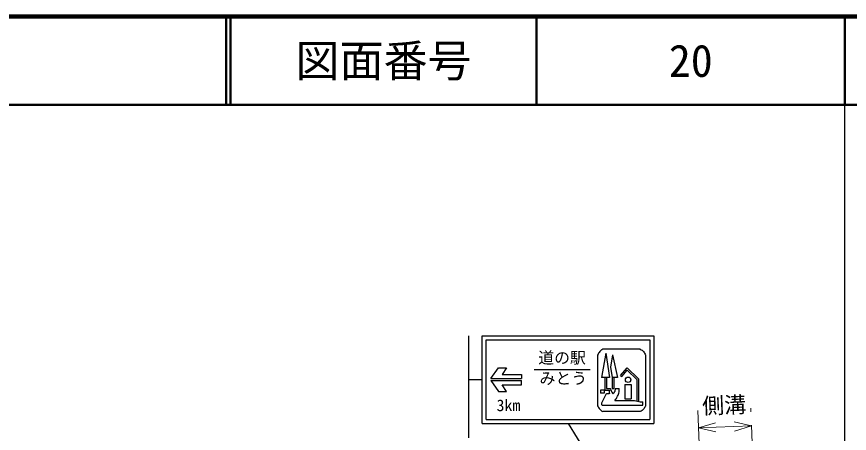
# Model space of a CAD drawing. Units: millimetres, scale not verified. Extents: x 40000 to 680000, y 20000 to 380000.
# Drawn here: x 484963 to 579500, y 332709 to 380000 of the extents above; entities that cross this region are included whole.
import ezdxf
from ezdxf.enums import TextEntityAlignment as Align

# ---------------------------------------------------------------- set-up
doc = ezdxf.new("R2010")
doc.units = ezdxf.units.MM
doc.header["$LTSCALE"] = 1000
doc.linetypes.add('CHAIN', pattern=[18.5, 12, -1.5, 3.5, -1.5])
for name, color, linetype, lineweight in [('S-BMK', 2, 'CHAIN', 13), ('S-STR-HTXT', 7, 'Continuous', 13), ('S-STR-STRC', 7, 'Continuous', 25), ('S-TTL', 2, 'Continuous', 140), ('S-TTL-BAND', 7, 'Continuous', 25), ('S-TTL-LINE', 7, 'Continuous', 50)]:
    doc.layers.add(name, color=color, linetype=linetype, lineweight=lineweight)
doc.layers.add('S-TTL-TXT', color=7, linetype='Continuous')
doc.styles.add('ＭＳ ゴシック', font='')
doc.styles.get('ＭＳ ゴシック').set_extended_font_data('MS Gothic')

msp = doc.modelspace()

# ---------------------------------------------------------------- linework, layer by layer
at = {"layer": 'S-BMK'}
msp.add_line((569620, 303176), (568299, 335564), dxfattribs=at)
at = {"layer": 'S-STR-HTXT'}
for p, q in [((563352, 309626), (562304, 335319)), ((564294, 333917), (562385, 333321)), ((568380, 333566), (566429, 334004)), ((562385, 333321), (568380, 333566)), ((562385, 333321), (564336, 332882)), ((566471, 332970), (568380, 333566))]:
    msp.add_line(p, q, dxfattribs=at)
at = {"layer": 'S-STR-STRC'}
for p, q in [((536303, 332188), (536303, 343790)), ((537815, 333813), (537815, 343790)), ((537815, 343790), (557315, 343790)), ((538268, 334266), (538268, 343336)), ((538268, 343336), (556861, 343336)), ((556861, 343336), (556861, 334266)), ((557315, 343790), (557315, 333813)), ((555754, 342259), (551531, 342259)), ((550922, 341589), (550922, 335844)), ((551837, 341806), (551375, 339028)), ((551837, 341806), (552284, 339028)), ((552625, 341625), (552389, 340214)), ((552625, 341625), (553162, 339028)), ((556363, 341589), (556363, 335844)), ((538805, 338919), (539675, 340137)), ((539675, 340137), (540560, 340137)), ((540560, 340137), (540079, 339390)), ((540079, 339390), (542268, 339390)), ((542268, 339390), (542269, 338920)), ((550059, 339935), (543710, 339935)), ((552389, 340214), (552559, 339028)), ((553537, 339271), (554272, 340127)), ((553675, 339153), (554285, 339864)), ((554272, 340127), (555547, 338913)), ((554285, 339864), (555366, 338835)), ((536303, 338801), (537815, 338801)), ((538805, 338919), (542269, 338920)), ((538805, 338693), (542269, 338694)), ((538805, 338693), (539675, 337475)), ((542269, 338221), (542269, 338691)), ((552284, 339028), (551375, 339028)), ((551738, 339028), (551738, 337621)), ((551919, 339028), (551919, 337803)), ((553162, 339028), (552559, 339028)), ((552572, 339028), (552572, 337803)), ((552754, 339028), (552754, 337803)), ((553537, 339271), (553675, 339153)), ((555366, 338835), (555366, 336377)), ((555547, 338913), (555547, 336333)), ((540560, 337474), (540079, 338222)), ((540079, 338222), (542268, 338221)), ((551647, 337621), (551240, 337621)), ((551240, 337621), (551240, 337259)), ((551647, 337621), (551647, 337259)), ((551738, 337621), (552224, 337621)), ((551919, 337803), (552321, 337803)), ((552282, 337283), (552282, 337570)), ((552572, 337803), (552754, 337803)), ((552906, 337799), (553379, 337799)), ((554005, 338250), (554005, 336618)), ((554005, 338250), (554731, 338250)), ((554731, 338250), (554731, 336618)), ((539675, 337475), (540560, 337474)), ((551647, 337259), (551240, 337259)), ((551884, 337176), (551374, 336124)), ((552229, 337207), (551919, 337207)), ((554005, 336618), (554731, 336618)), ((551432, 335892), (556043, 335892)), ((552885, 336436), (555122, 336436)), ((555122, 336436), (555747, 336284)), ((555747, 336284), (556043, 336284)), ((556043, 335892), (556043, 336284)), ((555754, 335173), (551531, 335173)), ((537815, 333813), (557315, 333813)), ((538268, 334266), (556861, 334266)), ((547565, 333813), (563313, 308754))]:
    msp.add_line(p, q, dxfattribs=at)
msp.add_circle((554388, 338789), 309, dxfattribs=at)
for points, knots in [([(551531, 342259), (551356, 342161), (551281, 342119), (551159, 341985), (551038, 341852), (551003, 341773), (550922, 341589)], [0, 0, 0, 0, 1, 1, 1, 2, 2, 2, 2]), ([(555754, 342259), (555929, 342161), (556004, 342119), (556126, 341985), (556247, 341852), (556282, 341773), (556363, 341589)], [0, 0, 0, 0, 1, 1, 1, 2, 2, 2, 2]), ([(552224, 337621), (552240, 337620), (552251, 337619), (552264, 337609), (552276, 337598), (552278, 337586), (552282, 337570)], [0, 0, 0, 0, 1, 1, 1, 2, 2, 2, 2]), ([(552321, 337803), (552344, 337793), (552357, 337789), (552372, 337771), (552382, 337758), (552384, 337749), (552391, 337735), (552455, 337592), (552460, 337497), (552542, 337364), (552583, 337295), (552600, 337268), (552659, 337195)], [0, 0, 0, 0, 1, 1, 1, 2, 2, 2, 3, 3, 3, 4, 4, 4, 4]), ([(552906, 337799), (552898, 337614), (552912, 337510), (552815, 337366), (552765, 337291), (552735, 337255), (552659, 337195)], [0, 0, 0, 0, 1, 1, 1, 2, 2, 2, 2]), ([(552885, 336436), (553036, 336646), (553089, 336718), (553182, 336918), (553267, 337100), (553315, 337206), (553350, 337403), (553378, 337556), (553381, 337620), (553379, 337799)], [0, 0, 0, 0, 1, 1, 1, 2, 2, 2, 3, 3, 3, 3]), ([(551884, 337176), (551889, 337188), (551891, 337196), (551901, 337201), (551907, 337205), (551912, 337206), (551919, 337207)], [0, 0, 0, 0, 1, 1, 1, 2, 2, 2, 2]), ([(552282, 337283), (552277, 337261), (552275, 337250), (552262, 337234), (552252, 337221), (552245, 337216), (552229, 337207)], [0, 0, 0, 0, 1, 1, 1, 2, 2, 2, 2]), ([(550922, 335844), (551003, 335660), (551038, 335581), (551159, 335447), (551281, 335314), (551356, 335272), (551531, 335173)], [0, 0, 0, 0, 1, 1, 1, 2, 2, 2, 2]), ([(551374, 336124), (551352, 336074), (551335, 336038), (551352, 335986), (551367, 335940), (551393, 335920), (551432, 335892)], [0, 0, 0, 0, 1, 1, 1, 2, 2, 2, 2]), ([(556363, 335844), (556282, 335660), (556247, 335581), (556126, 335447), (556004, 335314), (555929, 335272), (555754, 335173)], [0, 0, 0, 0, 1, 1, 1, 2, 2, 2, 2])]:
    msp.add_open_spline(points, degree=3, knots=knots, dxfattribs=at)
at = {"layer": 'S-TTL'}
msp.add_line((680000, 380000), (40000, 380000), dxfattribs=at)
at = {"layer": 'S-TTL-BAND'}
msp.add_line((579000, 20000), (579000, 370000), dxfattribs=at)
at = {"layer": 'S-TTL-LINE'}
for p, q in [((508747, 380000), (508747, 370000)), ((509247, 380000), (509247, 370000)), ((543997, 380000), (543997, 370000)), ((579000, 380000), (579000, 370000)), ((40000, 370000), (680000, 370000))]:
    msp.add_line(p, q, dxfattribs=at)

# ---------------------------------------------------------------- texts
at = {"layer": 'S-STR-HTXT', "style": 'ＭＳ ゴシック'}
msp.add_text('側溝', height=1833, rotation=2.337, dxfattribs=at).set_placement((565342, 334442), align=Align.BOTTOM_CENTER)
at = {"layer": 'S-STR-STRC', "style": 'ＭＳ ゴシック'}
msp.add_text('道の駅', height=1320, dxfattribs=at).set_placement((546885, 340237), align=Align.BOTTOM_CENTER)
msp.add_text('みとう', height=1320, dxfattribs=at).set_placement((547032, 339618), align=Align.TOP_CENTER)
msp.add_text('3km', height=1320, dxfattribs=at).set_placement((540797, 335887), align=Align.MIDDLE_CENTER)
at = {"layer": 'S-TTL-TXT', "style": 'ＭＳ ゴシック'}
for s, p in [('図面番号', (526622, 375000)), ('20', (561497, 375000))]:
    msp.add_text(s, height=3666, dxfattribs=at).set_placement(p, align=Align.MIDDLE_CENTER)

doc.saveas('drawing.dxf')
